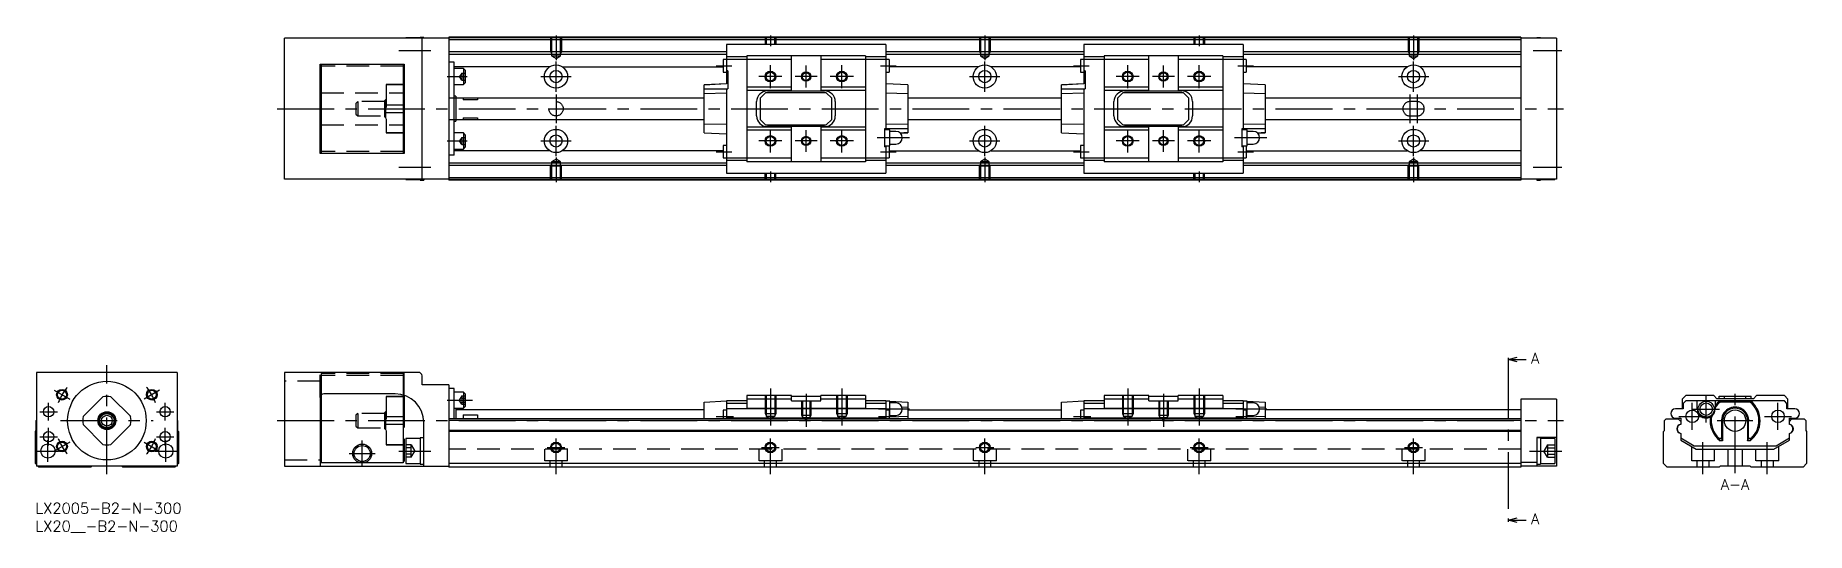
# Model space of a CAD drawing. Extents: x 0 to 496, y -8 to 131.
import ezdxf

# ---------------------------------------------------------------- set-up
doc = ezdxf.new("R2010")
doc.units = 0
doc.header["$LTSCALE"] = 0.5
doc.linetypes.add('CENTER', pattern=[50.8, 31.75, -6.35, 6.35, -6.35])
doc.linetypes.add('DASHED', pattern=[19.05, 12.7, -6.35])
for name, color, linetype in [('MSM_CENTER', 1, 'CENTER'), ('MSM_CONTINUOUS', 7, 'CONTINUOUS'), ('MSM_DASHED', 4, 'DASHED'), ('MSM_NARROW', 5, 'CONTINUOUS'), ('MSM_PART_NUMBER', 7, 'CONTINUOUS')]:
    doc.layers.add(name, color=color, linetype=linetype)
doc.styles.get("Standard").update_dxf_attribs({"font": 'txt.shx', "height": 1, "bigfont": 'bigfont.shx'})

# ---------------------------------------------------------------- blocks, each defined once
blk = doc.blocks.new('*U2')
at = {"layer": 'MSM_PART_NUMBER'}
blk.add_text('LX2005-B2-N-300', height=3, dxfattribs=at).set_placement((0, -3))
blk = doc.blocks.new('*U3')
at = {"layer": 'MSM_PART_NUMBER'}
blk.add_text('LX20__-B2-N-300', height=3, dxfattribs=at).set_placement((0, -8))

msp = doc.modelspace()

# ---------------------------------------------------------------- linework, layer by layer
at = {"layer": 'MSM_CENTER'}
for p, q in [((145.7, 130.7), (145.7, 123.79)), ((205.7, 130.7), (205.7, 127.7)), ((265.7, 130.7), (265.7, 123.79)), ((325.7, 130.7), (325.7, 127.7)), ((385.7, 130.7), (385.7, 123.79)), ((101.7, 126.5), (110.7, 126.5)), ((419.2, 126.5), (427.2, 126.5)), ((115.2, 119.2), (120.8, 119.2)), ((141.45, 119.2), (149.95, 119.2)), ((145.7, 114.95), (145.7, 123.45)), ((190.5, 122.2), (194.9, 122.2)), ((208.93, 119.2), (202.47, 119.2)), ((205.7, 115.97), (205.7, 122.43)), ((218.76, 119.2), (212.64, 119.2)), ((215.7, 116.14), (215.7, 122.26)), ((228.93, 119.2), (222.47, 119.2)), ((225.7, 115.97), (225.7, 122.43)), ((236.5, 122.2), (240.9, 122.2)), ((261.45, 119.2), (269.95, 119.2)), ((265.7, 114.95), (265.7, 123.45)), ((290.5, 122.2), (294.9, 122.2)), ((308.93, 119.2), (302.47, 119.2)), ((305.7, 115.97), (305.7, 122.43)), ((318.76, 119.2), (312.64, 119.2)), ((315.7, 116.14), (315.7, 122.26)), ((328.93, 119.2), (322.47, 119.2)), ((325.7, 115.97), (325.7, 122.43)), ((336.5, 122.2), (340.9, 122.2)), ((381.45, 119.2), (389.95, 119.2)), ((385.7, 114.95), (385.7, 123.45)), ((145.7, 114.2), (145.7, 106.2)), ((384.7, 114.2), (384.7, 106.2)), ((386.7, 114.2), (386.7, 106.2)), ((67.7, 110.2), (427.7, 110.2)), ((145.7, 96.95), (145.7, 105.45)), ((205.7, 97.97), (205.7, 104.43)), ((215.7, 98.14), (215.7, 104.26)), ((225.7, 97.97), (225.7, 104.43)), ((265.7, 96.95), (265.7, 105.45)), ((305.7, 97.97), (305.7, 104.43)), ((315.7, 98.14), (315.7, 104.26)), ((325.7, 97.97), (325.7, 104.43)), ((385.7, 96.95), (385.7, 105.45)), ((115.2, 101.2), (120.8, 101.2)), ((141.45, 101.2), (149.95, 101.2)), ((208.93, 101.2), (202.47, 101.2)), ((218.76, 101.2), (212.64, 101.2)), ((228.93, 101.2), (222.47, 101.2)), ((244.6, 102.1), (235.6, 102.1)), ((261.45, 101.2), (269.95, 101.2)), ((308.93, 101.2), (302.47, 101.2)), ((318.76, 101.2), (312.64, 101.2)), ((328.93, 101.2), (322.47, 101.2)), ((344.6, 102.1), (335.6, 102.1)), ((381.45, 101.2), (389.95, 101.2)), ((145.7, 96.61), (145.7, 89.7)), ((190.5, 98.2), (194.9, 98.2)), ((236.5, 98.15), (240.9, 98.15)), ((265.7, 96.61), (265.7, 89.7)), ((290.5, 98.2), (294.9, 98.2)), ((336.5, 98.15), (340.9, 98.15)), ((385.7, 96.61), (385.7, 89.7)), ((101.7, 93.9), (110.7, 93.9)), ((205.7, 92.7), (205.7, 89.7)), ((325.7, 92.7), (325.7, 89.7)), ((419.2, 93.9), (427.2, 93.9)), ((20, 8), (20, 38.5)), ((412.2, 39.58), (412.2, -4.33)), ((5.28, 31.5), (9.61, 29)), ((34.72, 31.5), (30.39, 29)), ((205.7, 32), (205.7, 21.6)), ((215.7, 30.5), (215.7, 21.3)), ((225.7, 32), (225.7, 21.6)), ((305.7, 32), (305.7, 21.6)), ((315.7, 30.5), (315.7, 21.3)), ((325.7, 32), (325.7, 21.6)), ((467.6, 22.45), (467.6, 29.95)), ((475.7, 8.3), (475.7, 31.1)), ((1.25, 25.5), (6.15, 25.5)), ((3.7, 23.05), (3.7, 27.95)), ((33.85, 25.5), (38.75, 25.5)), ((36.3, 23.05), (36.3, 27.95)), ((115.2, 28.75), (122.3, 28.75)), ((244.6, 26.2), (236, 26.2)), ((344.6, 26.2), (336, 26.2)), ((463.7, 20.45), (463.7, 27.95)), ((463.85, 26.2), (471.35, 26.2)), ((487.7, 20.45), (487.7, 27.95)), ((3.7, 16.05), (3.7, 20.95)), ((7, 23), (33, 23)), ((36.3, 16.05), (36.3, 20.95)), ((67.7, 23), (427.7, 23)), ((190.5, 24.2), (195.4, 24.2)), ((236, 24.2), (240.9, 24.2)), ((290.5, 24.2), (295.4, 24.2)), ((336, 24.2), (340.9, 24.2)), ((459.95, 24.2), (467.45, 24.2)), ((470.7, 23), (480.7, 23)), ((483.95, 24.2), (491.45, 24.2)), ((1.25, 18.5), (6.15, 18.5)), ((3.5, 11.5), (3.5, 17.5)), ((9.61, 17), (5.28, 14.5)), ((30.39, 17), (34.72, 14.5)), ((33.85, 18.5), (38.75, 18.5)), ((36.5, 11.5), (36.5, 17.5)), ((91.45, 10.15), (91.45, 17.45)), ((143.2, 15.5), (148.2, 15.5)), ((145.7, 8), (145.7, 18)), ((203.2, 15.5), (208.2, 15.5)), ((205.7, 8), (205.7, 18)), ((263.2, 15.5), (268.2, 15.5)), ((265.7, 8), (265.7, 18)), ((323.2, 15.5), (328.2, 15.5)), ((325.7, 8), (325.7, 18)), ((383.2, 15.5), (388.2, 15.5)), ((385.7, 8), (385.7, 18)), ((466.7, 8), (466.7, 17)), ((484.7, 8), (484.7, 17)), ((0.5, 14.5), (6.5, 14.5)), ((33.5, 14.5), (39.5, 14.5)), ((87.8, 13.8), (95.1, 13.8)), ((101.7, 14.5), (110.7, 14.5)), ((418.2, 14.5), (427.2, 14.5))]:
    msp.add_line(p, q, dxfattribs=at)
for start, end in [(140.1188, 159.8812), (20.1188, 39.8812), (200.1188, 219.8812), (320.1188, 339.8812)]:
    msp.add_arc((20, 23), 14.5, start, end, dxfattribs=at)
at = {"layer": 'MSM_CONTINUOUS'}
for p, q in [((69.7, 90.5), (69.7, 129.9)), ((115.7, 129.9), (69.7, 129.9)), ((103.7, 130), (103.7, 129.9)), ((107.7, 130), (103.7, 130)), ((107.7, 130.15), (107.7, 129.9)), ((108.7, 130.15), (107.7, 130.15)), ((108.2, 90.5), (108.2, 129.9)), ((108.7, 130.15), (108.7, 129.9)), ((415.7, 130.2), (115.7, 130.2)), ((115.7, 130.2), (115.7, 90.2)), ((415.7, 130), (115.7, 130)), ((415.7, 129.5), (115.7, 129.5)), ((415.7, 130.2), (415.7, 90.2)), ((425.7, 129.9), (415.7, 129.9)), ((420.2, 129.9), (420.2, 130.15)), ((420.2, 130.15), (421.2, 130.15)), ((421.2, 129.9), (421.2, 130.15)), ((421.2, 130), (425.2, 130)), ((425.2, 129.9), (425.2, 130)), ((425.7, 129.9), (425.7, 90.5)), ((193.4, 126.1), (115.7, 126.1)), ((193.4, 125.4), (115.7, 125.4)), ((192.5, 123.95), (192.5, 120.45)), ((193.4, 123.95), (192.5, 123.95)), ((193.4, 128.2), (193.4, 117.13)), ((238, 128.2), (193.4, 128.2)), ((199.1, 124.7), (193.4, 124.7)), ((199.1, 123.99), (193.4, 123.99)), ((232.3, 125), (199.1, 125)), ((199.1, 125), (199.1, 95.4)), ((211.6, 124), (199.1, 124)), ((211.6, 115.2), (211.6, 125)), ((219.8, 125), (219.8, 115.2)), ((232.3, 124), (219.8, 124)), ((232.3, 125), (232.3, 95.4)), ((238, 124.7), (232.3, 124.7)), ((238, 123.99), (232.3, 123.99)), ((238, 128.2), (238, 104.6)), ((293.4, 126.1), (238, 126.1)), ((293.4, 125.4), (238, 125.4)), ((238.9, 123.95), (238, 123.95)), ((238.9, 123.95), (238.9, 120.45)), ((292.5, 123.95), (292.5, 120.45)), ((293.4, 123.95), (292.5, 123.95)), ((293.4, 128.2), (293.4, 117.13)), ((338, 128.2), (293.4, 128.2)), ((299.1, 124.7), (293.4, 124.7)), ((299.1, 123.99), (293.4, 123.99)), ((332.3, 125), (299.1, 125)), ((299.1, 125), (299.1, 95.4)), ((311.6, 124), (299.1, 124)), ((311.6, 115.2), (311.6, 125)), ((319.8, 125), (319.8, 115.2)), ((332.3, 124), (319.8, 124)), ((332.3, 125), (332.3, 95.4)), ((338, 124.7), (332.3, 124.7)), ((338, 123.99), (332.3, 123.99)), ((338, 128.2), (338, 104.6)), ((415.7, 126.1), (338, 126.1)), ((415.7, 125.4), (338, 125.4)), ((338.9, 123.95), (338, 123.95)), ((338.9, 123.95), (338.9, 120.45)), ((79.7, 97.7), (79.7, 122.7)), ((79.7, 122.7), (103.2, 122.7)), ((79.95, 122.7), (79.95, 97.7)), ((102.95, 122.7), (102.95, 97.7)), ((103.2, 122.7), (103.2, 97.7)), ((117.2, 123.2), (115.7, 123.2)), ((117.2, 97.2), (117.2, 123.2)), ((143.95, 121.94), (117.2, 121.94)), ((119.8, 121.45), (117.2, 121.45)), ((119.8, 121.45), (119.8, 116.95)), ((120.3, 120.95), (119.8, 121.45)), ((120.3, 120.95), (120.3, 117.45)), ((147.45, 121.94), (192.5, 121.94)), ((192.5, 120.45), (193.4, 120.45)), ((193.8, 120.8), (193.4, 120.8)), ((193.8, 120.8), (193.8, 115.8)), ((238, 120.45), (238.9, 120.45)), ((263.95, 121.94), (238.9, 121.94)), ((292.5, 121.94), (267.45, 121.94)), ((292.5, 120.45), (293.4, 120.45)), ((293.8, 120.8), (293.4, 120.8)), ((293.8, 120.8), (293.8, 115.8)), ((338, 120.45), (338.9, 120.45)), ((383.95, 121.94), (338.9, 121.94)), ((415.7, 121.94), (387.45, 121.94)), ((79.7, 114.7), (79.95, 114.7)), ((103.2, 116.95), (102.95, 116.95)), ((103.2, 116.86), (102.95, 116.86)), ((117.2, 116.95), (119.8, 116.95)), ((119.8, 116.95), (120.3, 117.45)), ((193.4, 117.2), (187.2, 116.88)), ((193.4, 117.13), (187.2, 116.76)), ((187.2, 103.52), (187.2, 116.88)), ((187.2, 115.8), (193.8, 115.8)), ((193.4, 114.53), (187.2, 114.39)), ((193.4, 115.8), (193.4, 92.2)), ((211.6, 116.2), (199.1, 116.2)), ((211.6, 115.3), (199.1, 115.3)), ((204.35, 114.7), (202.85, 113.2)), ((221.35, 114.7), (204.35, 114.7)), ((204.85, 115.2), (220.85, 115.2)), ((232.3, 116.2), (219.8, 116.2)), ((232.3, 115.3), (219.8, 115.3)), ((222.85, 113.2), (221.35, 114.7)), ((244.2, 116.88), (238, 117.2)), ((244.2, 114.39), (238, 114.53)), ((244.2, 116.88), (244.2, 103.52)), ((293.4, 117.2), (287.2, 116.88)), ((293.4, 117.13), (287.2, 116.76)), ((287.2, 103.52), (287.2, 116.88)), ((287.2, 115.8), (293.8, 115.8)), ((293.4, 114.53), (287.2, 114.39)), ((293.4, 115.8), (293.4, 92.2)), ((311.6, 116.2), (299.1, 116.2)), ((311.6, 115.3), (299.1, 115.3)), ((304.35, 114.7), (302.85, 113.2)), ((321.35, 114.7), (304.35, 114.7)), ((304.85, 115.2), (320.85, 115.2)), ((332.3, 116.2), (319.8, 116.2)), ((332.3, 115.3), (319.8, 115.3)), ((322.85, 113.2), (321.35, 114.7)), ((344.2, 116.88), (338, 117.2)), ((344.2, 114.39), (338, 114.53)), ((344.2, 116.88), (344.2, 103.52)), ((102.95, 111.32), (103.2, 111.32)), ((103.2, 109.08), (102.95, 109.08)), ((187.2, 113.2), (115.7, 113.2)), ((117.7, 113.7), (117.2, 113.7)), ((117.7, 113.7), (117.7, 106.7)), ((119.7, 113.2), (119.7, 112.7)), ((123.7, 112.7), (119.7, 112.7)), ((123.7, 113.2), (123.7, 112.7)), ((201.85, 108.2), (201.85, 112.2)), ((202.85, 113.2), (202.85, 107.2)), ((222.85, 107.2), (222.85, 113.2)), ((223.85, 112.2), (223.85, 108.2)), ((287.2, 113.2), (244.2, 113.2)), ((301.85, 108.2), (301.85, 112.2)), ((302.85, 113.2), (302.85, 107.2)), ((322.85, 107.2), (322.85, 113.2)), ((323.85, 112.2), (323.85, 108.2)), ((415.7, 113.2), (344.2, 113.2)), ((79.7, 105.7), (79.95, 105.7)), ((115.7, 107.2), (187.2, 107.2)), ((117.2, 106.7), (117.7, 106.7)), ((119.7, 107.7), (123.7, 107.7)), ((119.7, 107.7), (119.7, 107.2)), ((123.7, 107.7), (123.7, 107.2)), ((187.2, 106.01), (193.4, 105.87)), ((211.6, 105.1), (199.1, 105.1)), ((211.6, 104.2), (199.1, 104.2)), ((202.85, 107.2), (204.35, 105.7)), ((204.35, 105.7), (221.35, 105.7)), ((220.85, 105.2), (204.85, 105.2)), ((211.6, 95.4), (211.6, 105.2)), ((219.8, 105.2), (219.8, 95.4)), ((232.3, 105.1), (219.8, 105.1)), ((232.3, 104.2), (219.8, 104.2)), ((221.35, 105.7), (222.85, 107.2)), ((237.6, 104.6), (237.6, 99.6)), ((244.2, 104.6), (237.6, 104.6)), ((239.1, 104.35), (237.6, 104.35)), ((238, 105.87), (244.2, 106.01)), ((239.1, 99.85), (239.1, 104.35)), ((244.2, 107.2), (287.2, 107.2)), ((287.2, 106.01), (293.4, 105.87)), ((311.6, 105.1), (299.1, 105.1)), ((311.6, 104.2), (299.1, 104.2)), ((302.85, 107.2), (304.35, 105.7)), ((304.35, 105.7), (321.35, 105.7)), ((320.85, 105.2), (304.85, 105.2)), ((311.6, 95.4), (311.6, 105.2)), ((319.8, 105.2), (319.8, 95.4)), ((332.3, 105.1), (319.8, 105.1)), ((332.3, 104.2), (319.8, 104.2)), ((321.35, 105.7), (322.85, 107.2)), ((337.6, 104.6), (337.6, 99.6)), ((344.2, 104.6), (337.6, 104.6)), ((339.1, 104.35), (337.6, 104.35)), ((338, 105.87), (344.2, 106.01)), ((339.1, 99.85), (339.1, 104.35)), ((344.2, 107.2), (415.7, 107.2)), ((102.95, 103.54), (103.2, 103.54)), ((102.95, 103.45), (103.2, 103.45)), ((119.8, 103.45), (117.2, 103.45)), ((120.3, 102.95), (119.8, 103.45)), ((119.8, 103.45), (119.8, 98.95)), ((119.8, 98.95), (120.3, 99.45)), ((120.3, 102.95), (120.3, 99.45)), ((187.2, 103.52), (193.4, 103.2)), ((192.5, 99.95), (192.5, 96.45)), ((193.4, 99.95), (192.5, 99.95)), ((237.6, 99.85), (239.1, 99.85)), ((238, 99.6), (237.6, 99.6)), ((238, 99.85), (238, 92.2)), ((238.9, 99.85), (238.9, 96.45)), ((240.85, 103.85), (239.1, 103.85)), ((239.1, 100.35), (240.85, 100.35)), ((241.9, 103.5), (244.2, 103.64)), ((242.01, 103.41), (244.2, 103.52)), ((287.2, 103.52), (293.4, 103.2)), ((292.5, 99.95), (292.5, 96.45)), ((293.4, 99.95), (292.5, 99.95)), ((337.6, 99.85), (339.1, 99.85)), ((338, 99.6), (337.6, 99.6)), ((338, 99.85), (338, 92.2)), ((338.9, 99.85), (338.9, 96.45)), ((340.85, 103.85), (339.1, 103.85)), ((339.1, 100.35), (340.85, 100.35)), ((341.9, 103.5), (344.2, 103.64)), ((342.01, 103.41), (344.2, 103.52)), ((103.2, 97.7), (79.7, 97.7)), ((117.2, 97.2), (115.7, 97.2)), ((193.4, 95), (115.7, 95)), ((193.4, 94.3), (115.7, 94.3)), ((117.2, 98.95), (119.8, 98.95)), ((143.95, 98.46), (117.2, 98.46)), ((192.5, 98.46), (147.45, 98.46)), ((192.5, 96.45), (193.4, 96.45)), ((199.1, 96.41), (193.4, 96.41)), ((199.1, 95.7), (193.4, 95.7)), ((211.6, 96.4), (199.1, 96.4)), ((232.3, 95.4), (199.1, 95.4)), ((232.3, 96.4), (219.8, 96.4)), ((238, 96.41), (232.3, 96.41)), ((238, 95.7), (232.3, 95.7)), ((238, 96.45), (238.9, 96.45)), ((293.4, 95), (238, 95)), ((293.4, 94.3), (238, 94.3)), ((238.9, 98.46), (263.95, 98.46)), ((267.45, 98.46), (292.5, 98.46)), ((292.5, 96.45), (293.4, 96.45)), ((299.1, 96.41), (293.4, 96.41)), ((299.1, 95.7), (293.4, 95.7)), ((311.6, 96.4), (299.1, 96.4)), ((332.3, 95.4), (299.1, 95.4)), ((332.3, 96.4), (319.8, 96.4)), ((338, 96.41), (332.3, 96.41)), ((338, 95.7), (332.3, 95.7)), ((338, 96.45), (338.9, 96.45)), ((415.7, 95), (338, 95)), ((415.7, 94.3), (338, 94.3)), ((338.9, 98.46), (383.95, 98.46)), ((415.7, 98.46), (387.45, 98.46)), ((115.7, 90.5), (69.7, 90.5)), ((103.7, 90.5), (103.7, 90.4)), ((103.7, 90.4), (107.7, 90.4)), ((107.7, 90.5), (107.7, 90.25)), ((107.7, 90.25), (108.7, 90.25)), ((108.7, 90.5), (108.7, 90.25)), ((415.7, 90.9), (115.7, 90.9)), ((415.7, 90.4), (115.7, 90.4)), ((415.7, 90.2), (115.7, 90.2)), ((193.4, 92.2), (238, 92.2)), ((293.4, 92.2), (338, 92.2)), ((425.7, 90.5), (415.7, 90.5)), ((420.2, 90.5), (420.2, 90.25)), ((420.2, 90.25), (421.2, 90.25)), ((421.2, 90.5), (421.2, 90.25)), ((421.2, 90.4), (425.2, 90.4)), ((425.2, 90.5), (425.2, 90.4)), ((412.2, 40.08), (414.7, 40.75)), ((412.2, 40.58), (412.2, 39.58)), ((414.7, 39.41), (412.2, 40.08)), ((412.2, 40.08), (417.2, 40.08)), ((39.7, 36.5), (0.3, 36.5)), ((0.3, 36.5), (0.3, 10.3)), ((39.7, 36.5), (39.7, 10.3)), ((107.2, 36.5), (69.7, 36.5)), ((69.7, 36.5), (69.7, 10.3)), ((108.2, 33), (108.2, 35.5)), ((79.95, 30.16), (79.95, 11.2)), ((100.7, 30.5), (80.7, 30.5)), ((102.95, 30.18), (102.95, 11.2)), ((103.2, 29.75), (102.95, 29.75)), ((103.2, 30.1), (103.2, 27.42)), ((115.7, 33), (108.2, 33)), ((115.7, 33), (115.7, 10)), ((117.2, 32), (115.7, 32)), ((117.2, 23.5), (117.2, 32)), ((119.8, 31), (117.2, 31)), ((120.3, 30.5), (119.8, 31)), ((119.8, 31), (119.8, 26.5)), ((120.3, 30.5), (120.3, 27)), ((199.1, 30), (199.1, 26.43)), ((211.6, 30), (199.1, 30)), ((211.6, 28.5), (211.6, 30)), ((211.6, 29.8), (219.8, 29.8)), ((219.8, 28.5), (219.8, 30)), ((232.3, 30), (219.8, 30)), ((232.3, 30), (232.3, 26.43)), ((299.1, 30), (299.1, 26.43)), ((311.6, 30), (299.1, 30)), ((311.6, 28.5), (311.6, 30)), ((311.6, 29.8), (319.8, 29.8)), ((319.8, 28.5), (319.8, 30)), ((332.3, 30), (319.8, 30)), ((332.3, 30), (332.3, 26.43)), ((461.9, 30), (460.9, 29)), ((469.7, 30), (461.9, 30)), ((470.6, 29.1), (469.7, 30)), ((471.2, 29.1), (471.2, 29.8)), ((471.2, 29.8), (480.2, 29.8)), ((472.7, 29.1), (472.7, 29.8)), ((478.7, 29.1), (478.7, 29.8)), ((480.2, 29.1), (480.2, 29.8)), ((481.7, 30), (480.8, 29.1)), ((489.5, 30), (481.7, 30)), ((490.5, 29), (489.5, 30)), ((18.88, 29.66), (13.34, 24.12)), ((26.66, 24.12), (21.12, 29.66)), ((79.7, 29.5), (79.7, 10.3)), ((79.7, 27.42), (79.95, 27.42)), ((103.2, 29.66), (102.95, 29.66)), ((102.95, 27.42), (103.2, 27.42)), ((117.2, 26.5), (119.8, 26.5)), ((117.7, 26.5), (117.7, 23.5)), ((187.2, 26), (117.7, 26)), ((119.8, 26.5), (120.3, 27)), ((187.2, 28.2), (193.4, 28.5)), ((187.2, 23.5), (187.2, 28.2)), ((193.4, 25.95), (192.5, 25.95)), ((192.5, 25.95), (192.5, 23.5)), ((199.1, 28.5), (193.4, 28.5)), ((193.4, 28.5), (193.4, 23.5)), ((199.1, 27.79), (193.4, 27.79)), ((238, 26.3), (193.4, 26.3)), ((211.6, 29), (199.1, 29)), ((232.3, 26.43), (199.1, 26.43)), ((211.6, 28.5), (219.8, 28.5)), ((232.3, 29), (219.8, 29)), ((238, 28.5), (232.3, 28.5)), ((238, 27.79), (232.3, 27.79)), ((238, 28.5), (239.02, 28.45)), ((238, 28.5), (238, 23.5)), ((239.1, 28.45), (238, 28.45)), ((238.9, 25.95), (238, 25.95)), ((238.9, 25.95), (238.9, 23.5)), ((239.1, 28.45), (244.2, 28.2)), ((239.1, 23.95), (239.1, 28.45)), ((240.85, 27.95), (239.1, 27.95)), ((244.2, 26.63), (242.5, 26.79)), ((244.2, 28.2), (244.2, 23.5)), ((244.2, 26), (287.2, 26)), ((287.2, 28.2), (293.4, 28.5)), ((287.2, 23.5), (287.2, 28.2)), ((293.4, 25.95), (292.5, 25.95)), ((292.5, 25.95), (292.5, 23.5)), ((299.1, 28.5), (293.4, 28.5)), ((293.4, 28.5), (293.4, 23.5)), ((299.1, 27.79), (293.4, 27.79)), ((338, 26.3), (293.4, 26.3)), ((311.6, 29), (299.1, 29)), ((332.3, 26.43), (299.1, 26.43)), ((311.6, 28.5), (319.8, 28.5)), ((332.3, 29), (319.8, 29)), ((338, 28.5), (332.3, 28.5)), ((338, 27.79), (332.3, 27.79)), ((338, 28.5), (339.02, 28.45)), ((338, 28.5), (338, 23.5)), ((339.1, 28.45), (338, 28.45)), ((338.9, 25.95), (338, 25.95)), ((338.9, 25.95), (338.9, 23.5)), ((339.1, 28.45), (344.2, 28.2)), ((339.1, 23.95), (339.1, 28.45)), ((340.85, 27.95), (339.1, 27.95)), ((344.2, 26.63), (342.5, 26.79)), ((344.2, 28.2), (344.2, 23.5)), ((415.7, 26), (344.2, 26)), ((425.7, 29), (415.7, 29)), ((415.7, 29), (415.7, 10)), ((425.7, 29), (425.7, 10.3)), ((461.2, 26.3), (459, 26.3)), ((460.9, 29), (460.9, 26.43)), ((460.9, 26.43), (461.2, 26.43)), ((461.91, 28.5), (461.2, 27.79)), ((461.2, 27.79), (461.2, 26.3)), ((489.49, 28.5), (461.91, 28.5)), ((465.1, 26.2), (465.1, 28.5)), ((470.1, 28.5), (470.1, 26.2)), ((480.8, 29.1), (470.6, 29.1)), ((471.37, 28.5), (471.51, 28.2)), ((479.89, 28.2), (471.51, 28.2)), ((479.89, 28.2), (480.03, 28.5)), ((490.2, 27.79), (489.49, 28.5)), ((490.2, 26.3), (490.2, 27.79)), ((490.2, 26.43), (490.5, 26.43)), ((492.4, 26.3), (490.2, 26.3)), ((490.5, 26.43), (490.5, 29)), ((0, 20), (0.2, 20.2)), ((0, 11), (0, 20)), ((0.2, 23), (0.3, 23.1)), ((0.2, 20.2), (0.2, 23)), ((13.34, 21.88), (18.88, 16.34)), ((21.12, 16.34), (26.66, 21.88)), ((39.7, 23.1), (39.8, 23)), ((39.8, 23), (39.8, 20.2)), ((39.8, 20.2), (40, 20)), ((40, 20), (40, 11)), ((108.7, 10.3), (108.7, 22.5)), ((415.7, 23.5), (115.7, 23.5)), ((415.7, 23), (115.7, 23)), ((415.7, 20.2), (115.7, 20.2)), ((415.7, 20), (115.7, 20)), ((119.7, 24.66), (123.7, 24.66)), ((119.7, 24.66), (119.7, 23.5)), ((123.7, 24.66), (123.7, 23.5)), ((238, 23.7), (193.4, 23.7)), ((238.9, 23.95), (239.1, 23.95)), ((239.1, 24.45), (240.85, 24.45)), ((239.1, 24.03), (244.2, 24.23)), ((338, 23.7), (293.4, 23.7)), ((338.9, 23.95), (339.1, 23.95)), ((339.1, 24.45), (340.85, 24.45)), ((339.1, 24.03), (344.2, 24.23)), ((455.7, 20), (455.9, 20.2)), ((455.7, 11), (455.7, 20)), ((455.9, 23), (456.4, 23.5)), ((455.9, 20.2), (455.9, 23)), ((456.4, 23.5), (459.8, 23.5)), ((459, 23.7), (460.5, 23.7)), ((459.8, 23.5), (460.5, 22.8)), ((460.5, 23.7), (460.5, 21.96)), ((471.91, 22.68), (471.91, 18.04)), ((472.2, 23), (472.2, 17.38)), ((479.2, 23), (479.2, 17.38)), ((479.49, 18.04), (479.49, 22.68)), ((490.9, 21.96), (490.9, 23.7)), ((490.9, 23.7), (492.4, 23.7)), ((490.9, 22.8), (491.6, 23.5)), ((491.6, 23.5), (495, 23.5)), ((495, 23.5), (495.5, 23)), ((495.5, 23), (495.5, 20.2)), ((495.5, 20.2), (495.7, 20)), ((495.7, 20), (495.7, 11)), ((107.7, 18), (103.7, 18)), ((103.7, 18), (103.7, 11)), ((108.7, 18.15), (107.7, 18.15)), ((107.7, 18.15), (107.7, 10.85)), ((425.7, 18.3), (420.2, 18.3)), ((420.2, 18.3), (420.2, 10.3)), ((421.2, 18.15), (420.2, 18.15)), ((421.2, 18.15), (421.2, 10.85)), ((425.2, 18), (421.2, 18)), ((425.2, 18), (425.2, 11)), ((460.5, 19.44), (460.5, 17.5)), ((460.5, 18.16), (464.24, 16)), ((460.5, 17.5), (464.83, 15)), ((464.24, 16), (487.16, 16)), ((464.83, 15), (486.57, 15)), ((471.91, 18.04), (471.23, 18.04)), ((472.2, 17.38), (471.53, 17.38)), ((471.91, 18.04), (472.2, 17.38)), ((479.2, 17.38), (479.49, 18.04)), ((479.87, 17.38), (479.2, 17.38)), ((480.17, 18.04), (479.49, 18.04)), ((486.57, 15), (490.9, 17.5)), ((487.16, 16), (490.9, 18.16)), ((490.9, 17.5), (490.9, 19.44)), ((0.3, 10.7), (0, 11)), ((39.7, 10.3), (0.3, 10.3)), ((1, 10), (0.7, 10.3)), ((15.5, 10), (1, 10)), ((15.8, 10.3), (15.5, 10)), ((24.5, 10), (24.2, 10.3)), ((39, 10), (24.5, 10)), ((39.3, 10.3), (39, 10)), ((40, 11), (39.7, 10.7)), ((69.7, 10.3), (115.7, 10.3)), ((90.94, 11.2), (79.95, 11.2)), ((102.95, 11.2), (91.96, 11.2)), ((103.7, 11), (107.7, 11)), ((107.7, 10.85), (108.7, 10.85)), ((415.7, 11), (115.7, 11)), ((415.7, 10), (115.7, 10)), ((420.2, 11.3), (415.7, 11.3)), ((425.7, 10.3), (415.7, 10.3)), ((420.2, 10.85), (421.2, 10.85)), ((421.2, 11), (425.2, 11)), ((456.7, 10), (455.7, 11)), ((471.2, 10), (456.7, 10)), ((471.5, 10.3), (471.2, 10)), ((479.9, 10.3), (471.5, 10.3)), ((480.2, 10), (479.9, 10.3)), ((494.7, 10), (480.2, 10)), ((495.7, 11), (494.7, 10)), ((412.2, -4.83), (414.7, -4.16)), ((412.2, -4.33), (412.2, -5.33)), ((414.7, -5.5), (412.2, -4.83)), ((412.2, -4.83), (417.2, -4.83))]:
    msp.add_line(p, q, dxfattribs=at)
for centre, radius in [((145.7, 119.2), 3.25), ((145.7, 119.2), 1.7), ((205.7, 119.2), 1.23), ((215.7, 119.2), 1.06), ((225.7, 119.2), 1.23), ((265.7, 119.2), 3.25), ((265.7, 119.2), 1.7), ((305.7, 119.2), 1.23), ((315.7, 119.2), 1.06), ((325.7, 119.2), 1.23), ((385.7, 119.2), 3.25), ((385.7, 119.2), 1.7), ((145.7, 101.2), 3.25), ((265.7, 101.2), 3.25), ((385.7, 101.2), 3.25), ((145.7, 101.2), 1.7), ((205.7, 101.2), 1.23), ((215.7, 101.2), 1.06), ((225.7, 101.2), 1.23), ((265.7, 101.2), 1.7), ((305.7, 101.2), 1.23), ((315.7, 101.2), 1.06), ((325.7, 101.2), 1.23), ((385.7, 101.2), 1.7), ((7.44, 30.25), 1.23), ((20, 23), 11), ((32.56, 30.25), 1.23), ((3.7, 25.5), 1.45), ((20, 23), 2.5), ((20, 23), 2.2), ((20, 23), 2), ((36.3, 25.5), 1.45), ((463.7, 24.2), 1.75), ((467.6, 26.2), 2.25), ((467.6, 26.2), 1.75), ((475.7, 23), 3), ((487.7, 24.2), 1.75), ((3.7, 18.5), 1.45), ((20, 23), 1.5), ((36.3, 18.5), 1.45), ((3.5, 14.5), 2), ((7.44, 15.75), 1.23), ((32.56, 15.75), 1.23), ((36.5, 14.5), 2), ((91.45, 13.8), 2.65), ((91.45, 13.8), 2.25), ((145.7, 15.5), 1.23), ((205.7, 15.5), 1.23), ((265.7, 15.5), 1.23), ((325.7, 15.5), 1.23), ((385.7, 15.5), 1.23)]:
    msp.add_circle(centre, radius, dxfattribs=at)
for centre, radius, start, end in [((204.85, 112.2), 3, 90, 180), ((220.85, 112.2), 3, 0, 90), ((304.85, 112.2), 3, 90, 180), ((320.85, 112.2), 3, 0, 90), ((204.85, 108.2), 3, 180, 270), ((220.85, 108.2), 3, 270, 0), ((304.85, 108.2), 3, 180, 270), ((320.85, 108.2), 3, 270, 0), ((240.85, 102.1), 1.75, 270, 90), ((340.85, 102.1), 1.75, 270, 90), ((107.2, 35.5), 1, 0, 90), ((20, 23), 6.75, 80.4309, 99.5691), ((80.7, 29.5), 1, 90, 180), ((100.7, 22.5), 8, 0, 90), ((240.85, 26.2), 1.75, 270, 90), ((340.85, 26.2), 1.75, 270, 90), ((459, 25), 1.3, 90, 270), ((467.6, 26.2), 2.5, 180, 0), ((475.7, 23), 7, 128.2132, 143.1301), ((475.7, 23), 6.68, 128.8735, 147.0286), ((475.7, 23), 3.8, 355.1074, 184.8926), ((475.7, 23), 3.5, 0, 180), ((475.7, 23), 7, 306.5962, 51.7868), ((475.7, 23), 6.68, 312.0402, 51.1265), ((492.4, 25), 1.3, 270, 90), ((20, 23), 6.75, 170.4309, 189.5691), ((20, 23), 6.75, 350.4309, 9.5691), ((460.7, 20.7), 1.32, 98.7147, 261.2853), ((460.8, 20.7), 1.3, 103.3424, 256.6576), ((475.7, 23), 7, 171.8617, 233.4038), ((475.7, 23), 6.68, 169.3812, 227.9598), ((490.7, 20.7), 1.32, 278.7147, 81.2853), ((490.6, 20.7), 1.3, 283.3424, 76.6576), ((20, 23), 6.75, 260.4309, 279.5691), ((476.77, 20.13), 5.92, 200.6125, 207.6426), ((469.51, 22.42), 11.52, 334.0671, 337.6778)]:
    msp.add_arc(centre, radius, start, end, dxfattribs=at)
at = {"layer": 'MSM_DASHED'}
for p, q in [((144.2, 130.2), (144.2, 126.2)), ((144.47, 130.2), (144.47, 125)), ((146.93, 125), (146.93, 130.2)), ((147.2, 130.2), (147.2, 126.2)), ((204.2, 130.2), (204.2, 128.2)), ((204.47, 130.2), (204.47, 128.2)), ((206.93, 128.2), (206.93, 130.2)), ((207.2, 130.2), (207.2, 128.2)), ((264.2, 130.2), (264.2, 126.2)), ((264.47, 130.2), (264.47, 125)), ((266.93, 125), (266.93, 130.2)), ((267.2, 130.2), (267.2, 126.2)), ((324.2, 130.2), (324.2, 128.2)), ((324.47, 130.2), (324.47, 128.2)), ((326.93, 128.2), (326.93, 130.2)), ((327.2, 130.2), (327.2, 128.2)), ((384.2, 130.2), (384.2, 126.2)), ((384.47, 130.2), (384.47, 125)), ((386.93, 125), (386.93, 130.2)), ((387.2, 130.2), (387.2, 126.2)), ((144.2, 126.2), (147.2, 126.2)), ((144.2, 126.2), (144.47, 125.73)), ((144.47, 125), (146.93, 125)), ((144.47, 125), (145.7, 124.29)), ((145.7, 124.29), (146.93, 125)), ((147.2, 126.2), (146.93, 125.73)), ((264.2, 126.2), (267.2, 126.2)), ((264.2, 126.2), (264.47, 125.73)), ((264.47, 125), (266.93, 125)), ((264.47, 125), (265.7, 124.29)), ((265.7, 124.29), (266.93, 125)), ((267.2, 126.2), (266.93, 125.73)), ((384.2, 126.2), (387.2, 126.2)), ((384.2, 126.2), (384.47, 125.73)), ((384.47, 125), (386.93, 125)), ((384.47, 125), (385.7, 124.29)), ((385.7, 124.29), (386.93, 125)), ((387.2, 126.2), (386.93, 125.73)), ((102.95, 122.1), (79.95, 122.1)), ((119.3, 120.2), (118.72, 119.2)), ((119.3, 118.2), (118.72, 119.2)), ((119.3, 120.2), (120.3, 120.2)), ((119.3, 120.2), (119.3, 118.2)), ((119.3, 119.2), (120.3, 119.2)), ((79.95, 114.7), (103.2, 114.7)), ((98.2, 116.95), (98.2, 103.45)), ((102.95, 116.95), (98.2, 116.95)), ((102.95, 116.86), (98.2, 116.86)), ((119.3, 118.2), (120.3, 118.2)), ((90.2, 112.2), (89.7, 111.7)), ((89.7, 111.7), (89.7, 108.7)), ((90.2, 112.2), (90.2, 108.2)), ((97.7, 112.2), (90.2, 112.2)), ((98, 112.7), (97.7, 112.4)), ((97.7, 112.4), (97.7, 108)), ((98.2, 112.7), (98, 112.7)), ((98, 112.7), (98, 107.7)), ((98.2, 111.32), (102.95, 111.32)), ((102.95, 109.08), (98.2, 109.08)), ((386.7, 112.2), (384.7, 112.2)), ((79.95, 105.7), (103.2, 105.7)), ((89.7, 108.7), (90.2, 108.2)), ((90.2, 108.2), (97.7, 108.2)), ((97.7, 108), (98, 107.7)), ((98, 107.7), (98.2, 107.7)), ((384.7, 108.2), (386.7, 108.2)), ((98.2, 103.54), (102.95, 103.54)), ((98.2, 103.45), (102.95, 103.45)), ((119.3, 102.2), (118.72, 101.2)), ((119.3, 100.2), (118.72, 101.2)), ((119.3, 102.2), (120.3, 102.2)), ((119.3, 102.2), (119.3, 100.2)), ((119.3, 101.2), (120.3, 101.2)), ((119.3, 100.2), (120.3, 100.2)), ((102.95, 98.3), (79.95, 98.3)), ((144.2, 94.2), (144.47, 94.67)), ((147.2, 94.2), (144.2, 94.2)), ((144.2, 90.2), (144.2, 94.2)), ((145.7, 96.11), (144.47, 95.4)), ((146.93, 95.4), (144.47, 95.4)), ((144.47, 95.4), (144.47, 90.2)), ((146.93, 95.4), (145.7, 96.11)), ((146.93, 90.2), (146.93, 95.4)), ((147.2, 94.2), (146.93, 94.67)), ((147.2, 90.2), (147.2, 94.2)), ((264.2, 94.2), (264.47, 94.67)), ((267.2, 94.2), (264.2, 94.2)), ((264.2, 90.2), (264.2, 94.2)), ((265.7, 96.11), (264.47, 95.4)), ((266.93, 95.4), (264.47, 95.4)), ((264.47, 95.4), (264.47, 90.2)), ((266.93, 95.4), (265.7, 96.11)), ((266.93, 90.2), (266.93, 95.4)), ((267.2, 94.2), (266.93, 94.67)), ((267.2, 90.2), (267.2, 94.2)), ((384.2, 94.2), (384.47, 94.67)), ((387.2, 94.2), (384.2, 94.2)), ((384.2, 90.2), (384.2, 94.2)), ((385.7, 96.11), (384.47, 95.4)), ((384.47, 95.4), (384.47, 90.2)), ((386.93, 95.4), (384.47, 95.4)), ((386.93, 95.4), (385.7, 96.11)), ((386.93, 90.2), (386.93, 95.4)), ((387.2, 94.2), (386.93, 94.67)), ((387.2, 90.2), (387.2, 94.2)), ((204.2, 90.2), (204.2, 92.2)), ((204.47, 92.2), (204.47, 90.2)), ((206.93, 90.2), (206.93, 92.2)), ((207.2, 90.2), (207.2, 92.2)), ((324.2, 90.2), (324.2, 92.2)), ((324.47, 92.2), (324.47, 90.2)), ((326.93, 90.2), (326.93, 92.2)), ((327.2, 90.2), (327.2, 92.2)), ((79.7, 29.5), (79.7, 36.5)), ((79.95, 36.2), (79.95, 30.16)), ((102.95, 36.2), (79.95, 36.2)), ((102.95, 35.6), (79.95, 35.6)), ((102.95, 36.2), (102.95, 30.18)), ((103.2, 30.1), (103.2, 36.5)), ((79.7, 34), (69.7, 34)), ((102.95, 29.75), (98.2, 29.75)), ((98.2, 29.75), (98.2, 16.25)), ((119.3, 29.9), (118.63, 28.75)), ((119.3, 29.9), (120.3, 29.9)), ((119.3, 29.9), (119.3, 27.6)), ((204.2, 30), (204.2, 25)), ((204.47, 30), (204.47, 24.21)), ((206.93, 30), (206.93, 24.21)), ((207.2, 30), (207.2, 25)), ((224.2, 30), (224.2, 25)), ((224.47, 30), (224.47, 24.21)), ((226.93, 30), (226.93, 24.21)), ((227.2, 30), (227.2, 25)), ((304.2, 30), (304.2, 25)), ((304.47, 30), (304.47, 24.21)), ((306.93, 30), (306.93, 24.21)), ((307.2, 30), (307.2, 25)), ((324.2, 30), (324.2, 25)), ((324.47, 30), (324.47, 24.21)), ((326.93, 30), (326.93, 24.21)), ((327.2, 30), (327.2, 25)), ((90.2, 25), (89.7, 24.5)), ((97.7, 25), (90.2, 25)), ((90.2, 25), (90.2, 21)), ((98, 25.5), (97.7, 25.2)), ((97.7, 25.2), (97.7, 20.8)), ((98.2, 25.5), (98, 25.5)), ((98, 25.5), (98, 20.5)), ((102.95, 29.66), (98.2, 29.66)), ((103.2, 27.42), (103.2, 10.3)), ((119.3, 27.6), (118.63, 28.75)), ((119.3, 29.33), (120.3, 29.33)), ((119.3, 28.17), (120.3, 28.17)), ((119.3, 27.6), (120.3, 27.6)), ((204.2, 25), (207.2, 25)), ((204.2, 25), (204.47, 24.53)), ((207.2, 25), (206.93, 24.53)), ((214.4, 28.5), (214.4, 24.5)), ((214.64, 28.5), (214.64, 23.91)), ((216.76, 28.5), (216.76, 23.91)), ((217, 28.5), (217, 24.5)), ((224.2, 25), (227.2, 25)), ((224.2, 25), (224.47, 24.53)), ((227.2, 25), (226.93, 24.53)), ((304.2, 25), (307.2, 25)), ((304.2, 25), (304.47, 24.53)), ((307.2, 25), (306.93, 24.53)), ((314.4, 28.5), (314.4, 24.5)), ((314.64, 28.5), (314.64, 23.91)), ((316.76, 28.5), (316.76, 23.91)), ((317, 28.5), (317, 24.5)), ((324.2, 25), (327.2, 25)), ((324.2, 25), (324.47, 24.53)), ((327.2, 25), (326.93, 24.53)), ((89.7, 24.5), (89.7, 21.5)), ((89.7, 21.5), (90.2, 21)), ((90.2, 21), (97.7, 21)), ((97.7, 20.8), (98, 20.5)), ((98, 20.5), (98.2, 20.5)), ((98.2, 24.12), (103.2, 24.12)), ((103.2, 21.88), (98.2, 21.88)), ((204.47, 24.21), (206.93, 24.21)), ((204.47, 24.21), (205.7, 23.5)), ((206.93, 24.21), (205.7, 23.5)), ((214.4, 24.5), (217, 24.5)), ((214.4, 24.5), (214.64, 24.08)), ((214.64, 23.91), (216.76, 23.91)), ((214.64, 23.91), (215.7, 23.3)), ((216.76, 23.91), (215.7, 23.3)), ((217, 24.5), (216.76, 24.08)), ((224.47, 24.21), (226.93, 24.21)), ((224.47, 24.21), (225.7, 23.5)), ((226.93, 24.21), (225.7, 23.5)), ((304.47, 24.21), (306.93, 24.21)), ((304.47, 24.21), (305.7, 23.5)), ((306.93, 24.21), (305.7, 23.5)), ((314.4, 24.5), (317, 24.5)), ((314.4, 24.5), (314.64, 24.08)), ((314.64, 23.91), (316.76, 23.91)), ((314.64, 23.91), (315.7, 23.3)), ((316.76, 23.91), (315.7, 23.3)), ((317, 24.5), (316.76, 24.08)), ((324.47, 24.21), (326.93, 24.21)), ((324.47, 24.21), (325.7, 23.5)), ((326.93, 24.21), (325.7, 23.5)), ((98.2, 16.34), (103.2, 16.34)), ((98.2, 16.25), (103.2, 16.25)), ((105.2, 16.23), (103.7, 16.23)), ((105.2, 15.37), (103.7, 15.37)), ((105.2, 12.77), (105.2, 16.23)), ((105.2, 16.23), (106.2, 14.5)), ((415.7, 15), (115.7, 15)), ((142.45, 15), (142.45, 11.8)), ((148.95, 11.8), (148.95, 15)), ((202.45, 15), (202.45, 11.8)), ((208.95, 11.8), (208.95, 15)), ((262.45, 15), (262.45, 11.8)), ((268.95, 11.8), (268.95, 15)), ((322.45, 15), (322.45, 11.8)), ((328.95, 11.8), (328.95, 15)), ((382.45, 15), (382.45, 11.8)), ((388.95, 11.8), (388.95, 15)), ((423.2, 16.23), (422.2, 14.5)), ((423.2, 16.23), (425.2, 16.23)), ((423.2, 16.23), (423.2, 12.77)), ((423.2, 15.37), (425.2, 15.37)), ((463.45, 15.8), (463.45, 11.8)), ((469.95, 11.8), (469.95, 15)), ((473.7, 15), (473.7, 10.3)), ((477.7, 15), (477.7, 10.3)), ((481.45, 15), (481.45, 11.8)), ((487.95, 11.8), (487.95, 15.8)), ((69.7, 12), (79.7, 12)), ((91.96, 11.2), (90.94, 11.2)), ((105.2, 13.63), (103.7, 13.63)), ((105.2, 12.77), (103.7, 12.77)), ((105.2, 12.77), (106.2, 14.5)), ((148.95, 11.8), (142.45, 11.8)), ((144, 11.8), (144, 10)), ((147.4, 10), (147.4, 11.8)), ((208.95, 11.8), (202.45, 11.8)), ((204, 11.8), (204, 10)), ((207.4, 10), (207.4, 11.8)), ((268.95, 11.8), (262.45, 11.8)), ((264, 11.8), (264, 10)), ((267.4, 10), (267.4, 11.8)), ((328.95, 11.8), (322.45, 11.8)), ((324, 11.8), (324, 10)), ((327.4, 10), (327.4, 11.8)), ((388.95, 11.8), (382.45, 11.8)), ((384, 11.8), (384, 10)), ((387.4, 10), (387.4, 11.8)), ((423.2, 12.77), (422.2, 14.5)), ((423.2, 13.63), (425.2, 13.63)), ((423.2, 12.77), (425.2, 12.77)), ((469.95, 11.8), (463.45, 11.8)), ((465, 11.8), (465, 10)), ((468.4, 10), (468.4, 11.8)), ((487.95, 11.8), (481.45, 11.8)), ((483, 11.8), (483, 10)), ((486.4, 10), (486.4, 11.8))]:
    msp.add_line(p, q, dxfattribs=at)
msp.add_circle((145.7, 110.2), 2, dxfattribs=at)
for centre, start, end in [((384.7, 110.2), 90, 270), ((386.7, 110.2), 270, 90)]:
    msp.add_arc(centre, 2, start, end, dxfattribs=at)
at = {"layer": 'MSM_NARROW'}
for centre, radius in [((205.7, 119.2), 1.5), ((215.7, 119.2), 1.3), ((225.7, 119.2), 1.5), ((305.7, 119.2), 1.5), ((315.7, 119.2), 1.3), ((325.7, 119.2), 1.5), ((205.7, 101.2), 1.5), ((215.7, 101.2), 1.3), ((225.7, 101.2), 1.5), ((305.7, 101.2), 1.5), ((315.7, 101.2), 1.3), ((325.7, 101.2), 1.5), ((7.44, 30.25), 1.5), ((32.56, 30.25), 1.5), ((7.44, 15.75), 1.5), ((32.56, 15.75), 1.5), ((145.7, 15.5), 1.5), ((205.7, 15.5), 1.5), ((265.7, 15.5), 1.5), ((325.7, 15.5), 1.5), ((385.7, 15.5), 1.5)]:
    msp.add_circle(centre, radius, dxfattribs=at)

# ---------------------------------------------------------------- block references
at = {"layer": 'MSM_CONTINUOUS'}
for name in ['*U2', '*U3']:
    msp.add_blockref(name, (0, 0), dxfattribs=at)

# ---------------------------------------------------------------- texts
at = {"layer": 'MSM_PART_NUMBER'}
for s, p in [('A', (418.62, 38.95)), ('A-A', (471.71, 3.66)), ('A', (418.62, -5.96))]:
    msp.add_text(s, height=3, dxfattribs=at).set_placement(p)

doc.saveas('drawing.dxf')
